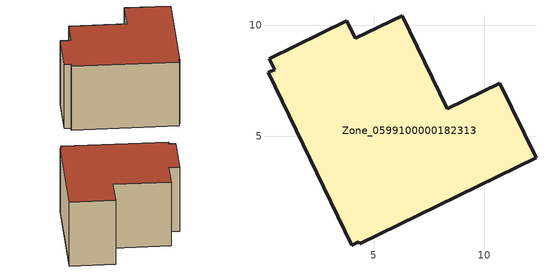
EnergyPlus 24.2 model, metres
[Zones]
Zone_0599100000182313
 floor ground (C_G): 4,0.07 0.23,7.88 0.53,7.99 0.28,8.5 3.79,10.2 4.17,9.41 6.28,10.44 8.33,6.23 10.69,7.38 12.32,4.04 4.36,0.16 4.33,0.23 z0
 wall outside (C_F): 0.53,7.99 0.23,7.88 4,0.07 4.33,0.23 4.36,0.16 12.32,4.04 10.69,7.38 8.33,6.23 6.28,10.44 4.17,9.41 3.79,10.2 0.28,8.5 0.53,7.99 z0:5.84
 roof outside (C_R): 0.23,7.88 4,0.07 4.33,0.23 4.36,0.16 12.32,4.04 10.69,7.38 8.33,6.23 6.28,10.44 4.17,9.41 3.79,10.2 0.28,8.5 0.53,7.99 z5.84
[BUILDING]
Pand.0599100000182313: North Axis=0; Terrain=City; Loads Convergence Tolerance Value=0.04; Temperature Convergence Tolerance Value=0.4; Solar Distribution=FullExterior; Maximum Number of Warmup Days=25; Minimum Number of Warmup Days=1
[Site:Location]
Rotterdam.The.Hague.AP_ZH_NLD Design_Conditions: Latitude=51.96; Longitude=4.45; Time Zone=1; Elevation=-4.5
[SITE:GROUNDTEMPERATURE:BUILDINGSURFACE]
18, 18, 18, 18, 18, 18, 18, 18, 18, 18, 18, 18
[MATERIAL] Thermal Absorptance=0.9; Solar Absorptance=0.7; Visible Absorptance=0.7
Name | Roughness | Thickness | Conductivity | Density | Specific Heat
G.TC.1946-1964 | MediumSmooth | 0.15 | 1 | 540 | 1210
F.TC.1946-1964 | Rough | 0.3 | 0.857143 | 1920 | 840
R.TC.1946-1964 | MediumRough | 0.2 | 0.235294 | 1500 | 1000
[CONSTRUCTION]
C_G: G.TC.1946-1964
C_F: F.TC.1946-1964
C_R: R.TC.1946-1964
[ZONE]
Zone_0599100000182313: Type=1; Multiplier=1; Ceiling Height=Autocalculate; Volume=Autocalculate; Floor Area=autocalculate; Part of Total Floor Area=Yes
[ZONEINFILTRATION:DESIGNFLOWRATE]
Infil_Zone_0599100000182313: Zone or ZoneList or Space or SpaceList=Zone_0599100000182313; Schedule=AlwaysOn; Design Flow Rate Calculation Method=Flow/Area; Flow Rate per Floor Area=0.003; Constant Term Coefficient=1; Temperature Term Coefficient=0; Velocity Term Coefficient=0; Velocity Squared Term Coefficient=0
[HVACTEMPLATE:ZONE:IDEALLOADSAIRSYSTEM]
Zone_0599100000182313: Maximum Heating Supply Air Temperature=50; Minimum Cooling Supply Air Temperature=13; Maximum Heating Supply Air Humidity Ratio=0.0156; Minimum Cooling Supply Air Humidity Ratio=0.0077; Heating Limit=NoLimit; Cooling Limit=NoLimit; Dehumidification Control Type=ConstantSensibleHeatRatio; Cooling Sensible Heat Ratio=0.7; Dehumidification Setpoint=60; Humidification Control Type=None; Humidification Setpoint=30; Outdoor Air Method=None; Outdoor Air Flow Rate per Person=0.00944; Outdoor Air Flow Rate per Zone Floor Area=0; Outdoor Air Flow Rate per Zone=0; Demand Controlled Ventilation Type=None; Outdoor Air Economizer Type=NoEconomizer; Heat Recovery Type=None; Sensible Heat Recovery Effectiveness=0.7; Latent Heat Recovery Effectiveness=0.65
[ZONECONTROL:THERMOSTAT]
ThermostatControl_Zone_0599100000182313: Zone or ZoneList=Zone_0599100000182313; Control Type Schedule=DualSetpointControlType; Control 1=Thermostat_Zone_0599100000182313; Temperature Difference Between Cutout And Setpoint=0
[THERMOSTATSETPOINT:DUALSETPOINT]
Thermostat_Zone_0599100000182313: Heating Setpoint Temperature Schedule=HeatingSetpoint_Zone_0599100000182313; Cooling Setpoint Temperature Schedule=CoolingSetpoint_Zone_0599100000182313
[SCHEDULE:COMPACT]
HeatingSetpoint_Zone_0599100000182313: Through: 12/31, For: AllDays, Until: 24:00, 21
CoolingSetpoint_Zone_0599100000182313: Through: 12/31, For: AllDays, Until: 24:00, 24
DualSetpointControlType: Through: 12/31, For: AllDays, Until: 24:00, 4
AlwaysOn: Through: 12/31, For: AllDays, Until: 24:00, 1
